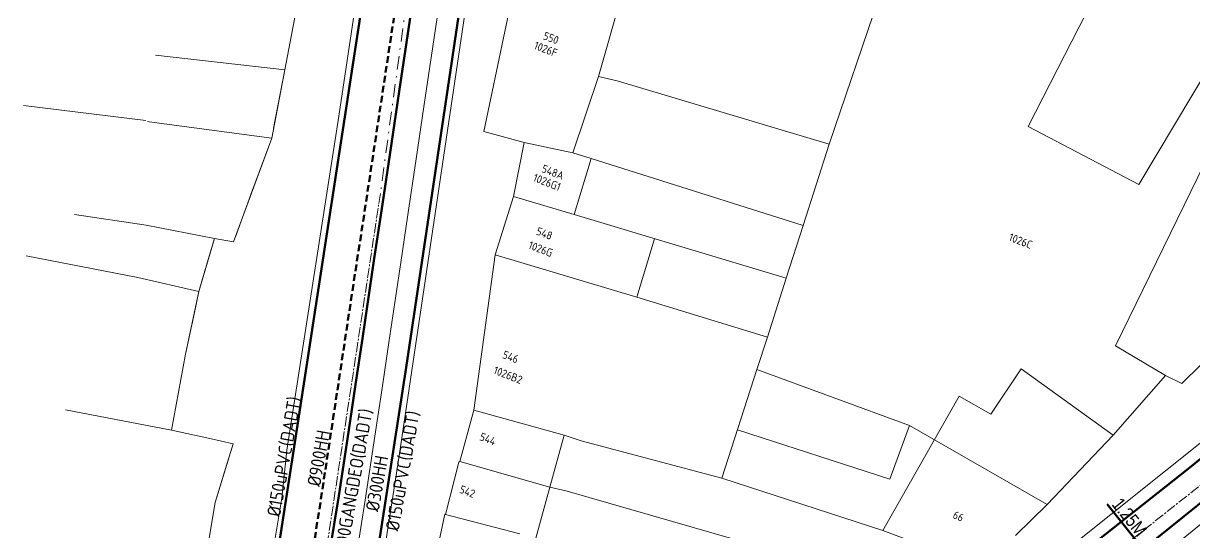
# Model space of a CAD drawing. Header units: inches. Extents: x 595615 to 1194060, y 1190840 to 2385448.
# Drawn here: x 596685.3 to 596772.9, y 1192520.1 to 1192558.2 of the extents above; entities that cross this region are included whole.
import ezdxf
from ezdxf.enums import TextEntityAlignment as Align

# ---------------------------------------------------------------- set-up
doc = ezdxf.new("R2010")
doc.units = ezdxf.units.IN
doc.header["$MEASUREMENT"] = 0
for name, pattern in [('CENTER2', [1.125, 0.75, -0.125, 0.125, -0.125]), ('DASHDOTX2', [2, 1, -0.5, 0, -0.5]), ('DASHED', [0.75, 0.5, -0.25])]:
    doc.linetypes.add(name, pattern=pattern)
doc.layers.get('Defpoints').update_dxf_attribs({"color": 1})
for name, color, linetype, lineweight in [('DN 200 uPVC', 4, 'Continuous', 50), ('DN 300 DI', 4, 'Continuous', 50), ('Nen tim duong', 9, 'CENTER2', 0), ('Nen_HTHANH-TP', 9, 'Continuous', 0), ('Nen_PHUTHOHOA_TP', 8, 'Continuous', 5), ('Nen_SN-HTHANH-TP_new', 7, 'Continuous', 0), ('Nen_SN_HTHANH_old', 9, 'Continuous', 0), ('ONG BTCT', 61, 'DASHED', 100), ('ONG CAP 2 (DADT)', 140, 'Continuous', 70), ('ONG CAP 3 (DADT)', 221, 'Continuous', 50), ('ONGCAP2', 5, 'Continuous', 20), ('TEXT PIPE', 3, 'Continuous', 25)]:
    doc.layers.add(name, color=color, linetype=linetype, lineweight=lineweight)
doc.styles.add('Sonha_QTB', font='isocp.shx', dxfattribs={"height": 0.6, "bigfont": 'bigfont.shx'})
doc.styles.add('text', font='isocp2.shx')
doc.styles.add('VNI-HC', font='VHELVCN_0.TTF')
doc.dimstyles.new('DUONG KICH THUOC', dxfattribs={"dimtxt": 1, "dimasz": 0.7, "dimexe": 0.5, "dimexo": 0.3, "dimgap": 0.2, "dimtad": 1, "dimzin": 0, "dimdsep": 46, "dimtxsty": 'VNI-HC', "dimblk": 'ARCHTICK', "dimcen": 0.09, "dimdle": 0.5, "dimclrd": 256, "dimclre": 256, "dimclrt": 256, "dimadec": 0, "dimazin": 0, "dimtfac": 1, "dimtofl": 0, "dimtmove": 0, "dimatfit": 3, "dimfxl": 1, "dimtolj": 1, "dimtzin": 0, "dimlwd": -1, "dimlwe": -1, "dimarcsym": 0})

# ---------------------------------------------------------------- blocks, each defined once
blk = doc.blocks.new('_ArchTick')
at = {"color": 0, "linetype": 'ByBlock', "const_width": 0.15}
blk.add_lwpolyline([(-0.5, -0.5), (0.5, 0.5)], dxfattribs=at)
blk = doc.blocks.new('*D98')
at = {"layer": 'Defpoints', "color": 0}
for p in [(596769.022, 1192518.844), (596769.022, 1192518.844), (596769.805, 1192517.87)]:
    blk.add_point(p, dxfattribs=at)
at = {"layer": 'DN 200 uPVC'}
for p, q in [((596769.022, 1192518.844), (596766.324, 1192522.203)), ((596769.256, 1192519.032), (596769.412, 1192519.157)), ((596770.118, 1192517.48), (596769.022, 1192518.844)), ((596770.039, 1192518.058), (596770.194, 1192518.183))]:
    blk.add_line(p, q, dxfattribs=at)
at = {"layer": 'DN 200 uPVC', "xscale": 0.7, "yscale": 0.7, "zscale": 0.7}
for p, rotation in [((596769.022, 1192518.844), 128.7758455985187), ((596769.805, 1192517.87), 308.7758455985187)]:
    blk.add_blockref('_ArchTick', p, dxfattribs=dict(at, rotation=rotation))
at = {"layer": 'DN 200 uPVC', "insert": (596768.008, 1192521.241), "char_height": 1, "attachment_point": 5, "rotation": 308.77585, "style": 'VNI-HC'}
blk.add_mtext('\\A1;1.25M', dxfattribs=at)

msp = doc.modelspace()

# ---------------------------------------------------------------- linework, layer by layer
at = {"layer": 'DN 300 DI'}
msp.add_lwpolyline([(596699.685, 1192460.457), (596708.879, 1192459.944), (596716.796, 1192467.98), (596742.171, 1192492.059), (596742.171, 1192492.059), (596769.022, 1192518.844), (596769.022, 1192518.844), (596769.022, 1192518.844), (596769.022, 1192518.844), (596782.3, 1192529.544)], dxfattribs=at)
at = {"layer": 'Nen tim duong', "linetype": 'DASHDOTX2'}
msp.add_line((596722.761, 1192624.372), (596712.02, 1192545.448), dxfattribs=at)
at = {"layer": 'Nen tim duong'}
for p, q in [((596712.02, 1192545.448), (596698.407, 1192455.484)), ((596762.876, 1192515.369), (596782.963, 1192531.285))]:
    msp.add_line(p, q, dxfattribs=at)
at = {"layer": 'Nen_HTHANH-TP', "linetype": 'Continuous'}
for p, q in [((596713.348, 1192525.329), (596720.926, 1192576.395)), ((596768.495, 1192566.254), (596760.437, 1192550.447)), ((596719.748, 1192550.084), (596722.686, 1192564.037)), ((596730.448, 1192561.673), (596728.324, 1192554.181)), ((596749.359, 1192560.298), (596745.548, 1192549.125)), ((596768.691, 1192546.114), (596774.034, 1192555.028)), ((596728.324, 1192554.181), (596726.409, 1192548.48)), ((596728.324, 1192554.181), (596729.725, 1192553.872)), ((596729.725, 1192553.872), (596745.548, 1192549.125)), ((596722.778, 1192549.267), (596719.748, 1192550.084)), ((596760.437, 1192550.447), (596768.691, 1192546.114)), ((596721.962, 1192545.226), (596722.778, 1192549.267)), ((596722.778, 1192549.267), (596726.409, 1192548.48)), ((596745.548, 1192549.125), (596743.613, 1192543.044)), ((596726.409, 1192548.48), (596727.779, 1192548.061)), ((596727.779, 1192548.061), (596726.513, 1192543.86)), ((596727.779, 1192548.061), (596743.613, 1192543.044)), ((596774.139, 1192548.758), (596766.951, 1192534.063)), ((596720.595, 1192540.855), (596721.962, 1192545.226)), ((596726.513, 1192543.86), (596742.357, 1192539.103)), ((596761.364, 1192517.258), (596794.373, 1192543.655)), ((596743.613, 1192543.044), (596742.357, 1192539.103)), ((596731.178, 1192537.694), (596732.494, 1192542.065)), ((596771.903, 1192531.237), (596783.484, 1192542.596)), ((596720.595, 1192540.855), (596718.995, 1192529.234)), ((596731.178, 1192537.694), (596720.595, 1192540.855)), ((596740.96, 1192534.702), (596742.357, 1192539.103)), ((596740.96, 1192534.702), (596731.178, 1192537.694)), ((596740.152, 1192532.291), (596740.96, 1192534.702)), ((596766.951, 1192534.063), (596770.682, 1192531.836)), ((596737.529, 1192524.169), (596740.152, 1192532.291)), ((596740.152, 1192532.291), (596751.565, 1192528.09)), ((596759.912, 1192532.327), (596757.635, 1192528.955)), ((596766.786, 1192527.372), (596759.912, 1192532.327)), ((596766.786, 1192527.372), (596770.682, 1192531.836)), ((596770.682, 1192531.836), (596771.903, 1192531.237)), ((596755.274, 1192530.283), (596749.572, 1192520.248)), ((596757.635, 1192528.955), (596755.274, 1192530.283)), ((596717.948, 1192525.413), (596718.995, 1192529.234)), ((596718.995, 1192529.234), (596725.766, 1192527.379)), ((596751.565, 1192528.09), (596750.099, 1192524.079)), ((596751.565, 1192528.09), (596761.84, 1192522.198)), ((596725.766, 1192527.379), (596724.679, 1192523.488)), ((596725.766, 1192527.379), (596727.036, 1192526.96)), ((596750.099, 1192524.079), (596738.696, 1192527.77)), ((596761.84, 1192522.198), (596766.786, 1192527.372)), ((596781.446, 1192527.304), (596764.277, 1192513.39)), ((596764.277, 1192513.39), (596781.446, 1192527.304)), ((596727.036, 1192526.96), (596737.529, 1192524.169)), ((596713.348, 1192525.329), (596705.169, 1192473.703)), ((596716.881, 1192521.442), (596717.888, 1192525.353)), ((596717.888, 1192525.353), (596717.948, 1192525.413)), ((596717.948, 1192525.413), (596724.679, 1192523.488)), ((596724.679, 1192523.488), (596723.642, 1192519.668)), ((596724.679, 1192523.488), (596725.969, 1192523.189)), ((596737.529, 1192524.169), (596749.572, 1192520.248)), ((596725.969, 1192523.189), (596751.825, 1192515.76)), ((596759.472, 1192519.876), (596761.84, 1192522.198)), ((596715.775, 1192516.501), (596716.841, 1192521.472)), ((596716.841, 1192521.472), (596716.881, 1192521.442)), ((596716.881, 1192521.442), (596722.432, 1192519.987)), ((596749.572, 1192520.248), (596754.863, 1192518.253))]:
    msp.add_line(p, q, dxfattribs=at)
msp.add_lwpolyline([(596726.513, 1192543.86), (596721.962, 1192545.226)], dxfattribs=at)
at = {"layer": 'Nen_PHUTHOHOA_TP'}
for p, q in [((596706.686, 1192564.314), (596704.884, 1192554.682)), ((596708.917, 1192551.226), (596710.548, 1192562.207)), ((596703.898, 1192549.572), (596704.884, 1192554.682)), ((596705.037, 1192526.263), (596708.917, 1192551.226)), ((596701.045, 1192541.819), (596703.898, 1192549.572)), ((596699.615, 1192542.088), (596698.458, 1192538.117)), ((596701.045, 1192541.819), (596699.615, 1192542.088)), ((596698.458, 1192538.117), (596697.452, 1192533.426)), ((596696.416, 1192527.755), (596697.452, 1192533.426)), ((596701.017, 1192526.719), (596699.287, 1192527.128)), ((596699.671, 1192522.348), (596701.017, 1192526.719)), ((596704.65, 1192522.672), (596705.037, 1192526.263)), ((596700.899, 1192500.239), (596704.65, 1192522.672)), ((596699.671, 1192522.348), (596698.546, 1192515.487))]:
    msp.add_line(p, q, dxfattribs=at)
at = {"layer": 'Nen_PHUTHOHOA_TP', "invisible_edges": 5}
for points in [[(596694.844, 1192566.994), (596704.884, 1192554.682), (596705.907, 1192560.148), (596694.844, 1192566.994)], [(596695.223, 1192555.795), (596704.046, 1192550.335), (596704.884, 1192554.682)], [(596685.346, 1192552.016), (596701.189, 1192542.212), (596702.549, 1192545.905), (596694.494, 1192550.89)], [(596694.617, 1192550.814), (596702.549, 1192545.905), (596702.569, 1192545.959), (596694.754, 1192550.796)], [(596694.754, 1192550.796), (596702.569, 1192545.959), (596703.898, 1192549.572)], [(596689.17, 1192543.865), (596698.458, 1192538.117), (596699.079, 1192540.249), (596694.514, 1192543.074)], [(596694.514, 1192543.074), (596699.079, 1192540.249), (596699.615, 1192542.088)], [(596685.553, 1192540.79), (596697.452, 1192533.426), (596698.123, 1192536.554), (596693.907, 1192539.163)], [(596693.907, 1192539.163), (596698.123, 1192536.554), (596698.458, 1192538.117)], [(596688.499, 1192529.262), (596699.671, 1192522.348), (596700.549, 1192525.198), (596696.416, 1192527.755)], [(596696.416, 1192527.755), (596700.549, 1192525.198), (596700.846, 1192526.163), (596699.287, 1192527.128)], [(596699.287, 1192527.128), (596700.846, 1192526.163), (596701.017, 1192526.719)]]:
    msp.add_3dface(points, dxfattribs=at)
at = {"layer": 'ONG BTCT'}
msp.add_lwpolyline([(596777.349, 1193001.71), (596763.046, 1192896.231), (596752.389, 1192825.063), (596743.366, 1192764.147), (596735.44, 1192711.246), (596732.31, 1192690.606), (596729.258, 1192670.867), (596728.015, 1192664.006), (596725.576, 1192648.347), (596723.461, 1192634.981), (596715.591, 1192576.621), (596713.387, 1192560.904), (596706.522, 1192515.674), (596698.098, 1192468.95), (596698.098, 1192468.95)], dxfattribs=at)
at = {"layer": 'ONG CAP 2 (DADT)'}
msp.add_lwpolyline([(596714.513, 1192560.426), (596713.42, 1192553.062), (596712.717, 1192548.325), (596712.096, 1192544.146), (596711.566, 1192540.571), (596710.68, 1192534.601), (596710.171, 1192531.17), (596709.64, 1192527.592), (596708.904, 1192522.843), (596708.255, 1192518.745), (596707.371, 1192513.168), (596706.697, 1192508.915), (596706.05, 1192504.826), (596705.479, 1192501.22), (596704.84, 1192497.19), (596704.345, 1192494.065), (596703.641, 1192489.621), (596702.656, 1192483.352), (596701.898, 1192478.618), (596701.461, 1192474.686), (596701.32, 1192473.199), (596697.99, 1192447.249)], dxfattribs=at)
at = {"layer": 'ONG CAP 3 (DADT)', "linetype": 'Continuous'}
msp.add_lwpolyline([(596772.66, 1192998.968), (596771.979, 1192986.388, -0.847463), (596771.821, 1192984.963), (596768.717, 1192956.939), (596764.934, 1192928.727), (596761.668, 1192905.435), (596757.824, 1192877.823), (596751.597, 1192837.133), (596744.916, 1192795.049), (596730.543, 1192696.371), (596726.852, 1192671.24), (596721.327, 1192640.299), (596719.418, 1192629.132), (596717.538, 1192613.576), (596713.112, 1192576.944), (596710.913, 1192561.264), (596705.532, 1192526.186), (596699.801, 1192489.223), (596695.557, 1192460.065), (596692.865, 1192439.701), (596692.865, 1192439.701)], format="xyb", dxfattribs=at)
at = {"layer": 'ONG CAP 3 (DADT)'}
for points in [[(596694.081, 1192393.471), (596694.727, 1192398.374), (596695.3, 1192402.806), (596696.583, 1192412.737), (596697.275, 1192418.091), (596697.938, 1192423.202), (596698.851, 1192430.192), (596699.592, 1192435.873), (596699.976, 1192438.814), (596701.033, 1192446.91), (596705.125, 1192476.221), (596705.902, 1192481.098), (596707.657, 1192492.213), (596709.239, 1192502.204), (596710.97, 1192513.127), (596713.959, 1192532.443), (596717.405, 1192555.661), (596719.348, 1192568.75)], [(596783.622, 1192533.944), (596772.378, 1192524.852), (596761.784, 1192516.465), (596760.283, 1192514.897), (596751.124, 1192505.734), (596742.976, 1192497.589), (596736.725, 1192490.894), (596731.988, 1192486.024), (596726.376, 1192480.231), (596721.634, 1192476.051), (596714.703, 1192470.306), (596712.713, 1192468.837), (596704.261, 1192470.033)]]:
    msp.add_lwpolyline(points, dxfattribs=at)
at = {"layer": 'ONGCAP2'}
msp.add_lwpolyline([(596699.48, 1192447.077), (596703.248, 1192474.358), (596703.872, 1192478.294), (596704.63, 1192483.03), (596705.615, 1192489.301), (596706.319, 1192493.744), (596706.814, 1192496.868), (596707.453, 1192500.898), (596708.024, 1192504.505), (596708.672, 1192508.593), (596709.345, 1192512.846), (596710.229, 1192518.424), (596710.879, 1192522.526), (596711.617, 1192527.29), (596712.149, 1192530.877), (596712.658, 1192534.308), (596713.544, 1192540.279), (596714.075, 1192543.853), (596714.695, 1192548.033), (596715.398, 1192552.77), (596716.491, 1192560.133)], dxfattribs=at)

# ---------------------------------------------------------------- texts
at = {"layer": 'Nen_SN-HTHANH-TP_new', "style": 'Sonha_QTB'}
for s, rotation, p in [('550', 338.8635, (596724.774, 1192557.066)), ('548A', 338.8635, (596724.911, 1192547.041)), ('548', 338.8635, (596724.281, 1192542.453)), ('546', 338.8635, (596721.752, 1192533.224)), ('544', 338.8635, (596720.051, 1192527.089)), ('542', 338.8635, (596718.524, 1192523.158)), ('66', 336.2206, (596755.218, 1192521.31))]:
    msp.add_text(s, height=0.6, rotation=rotation, dxfattribs=at).set_placement(p, align=Align.MIDDLE)
at = {"layer": 'Nen_SN_HTHANH_old', "style": 'Sonha_QTB'}
for s, p in [('1026F', (596724.378, 1192556.237)), ('1026G1', (596724.474, 1192546.286)), ('1026G', (596723.998, 1192541.294)), ('1026C', (596759.863, 1192541.898)), ('1026B2', (596721.56, 1192531.87))]:
    msp.add_text(s, height=0.6, rotation=338.76514, dxfattribs=at).set_placement(p, align=Align.MIDDLE)
at = {"layer": 'TEXT PIPE', "style": 'text'}
for s, p in [('%%c150uPVC(DADT)', (596704.515, 1192521.221)), ('%%c300GANGDEO(DADT)', (596709.414, 1192517.764)), ('%%c150uPVC(DADT)', (596713.382, 1192520.153)), ('%%c900HH', (596707.523, 1192523.489)), ('%%c300HH', (596711.891, 1192521.617))]:
    msp.add_text(s, height=1, rotation=79.91777, dxfattribs=at).set_placement(p)

# ---------------------------------------------------------------- dimensions: what is measured, and where the dimension line sits
at = {"layer": 'DN 200 uPVC'}
dim = msp.add_aligned_dim(p1=(596769.805, 1192517.87), p2=(596769.022, 1192518.844), distance=0, dimstyle='DUONG KICH THUOC', override={"dimpost": 'M'}, dxfattribs=at)
dim.commit()
dim.dimension.update_dxf_attribs({"geometry": '*D98', "text_midpoint": (596768.008, 1192521.241)})

doc.saveas('drawing.dxf')
